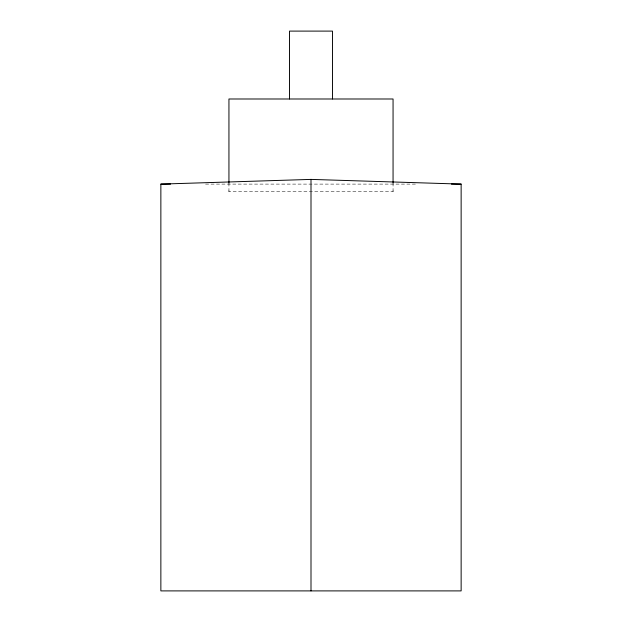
<?xml version="1.0" encoding="UTF-8"?>
<svg xmlns="http://www.w3.org/2000/svg" width="622" height="622" viewBox="0 0 622 622"><rect width="100%" height="100%" fill="white"/><g stroke="black" fill="none" stroke-linecap="round" stroke-linejoin="round"><path stroke-width="0.47" stroke-dasharray="3.11 2.33" d="M393.057 190.736L393.057 191.677L228.943 191.677L228.943 190.736M205.563 184.104L416.437 184.104M393.057 183.016L393.057 191.677M228.943 183.016L228.943 191.677"/><path stroke-width="0.93" d="M289.51 98.991L289.51 31.1L332.49 31.1L332.49 98.991M160.865 184.104L311 179.4L461.135 184.104L461.135 590.9L160.865 590.9L160.865 184.104L170.583 184.104M451.416 184.104L461.135 184.104M393.057 183.016L393.057 98.991L228.943 98.991L228.943 183.016M311 179.4L311 590.9"/></g></svg>
